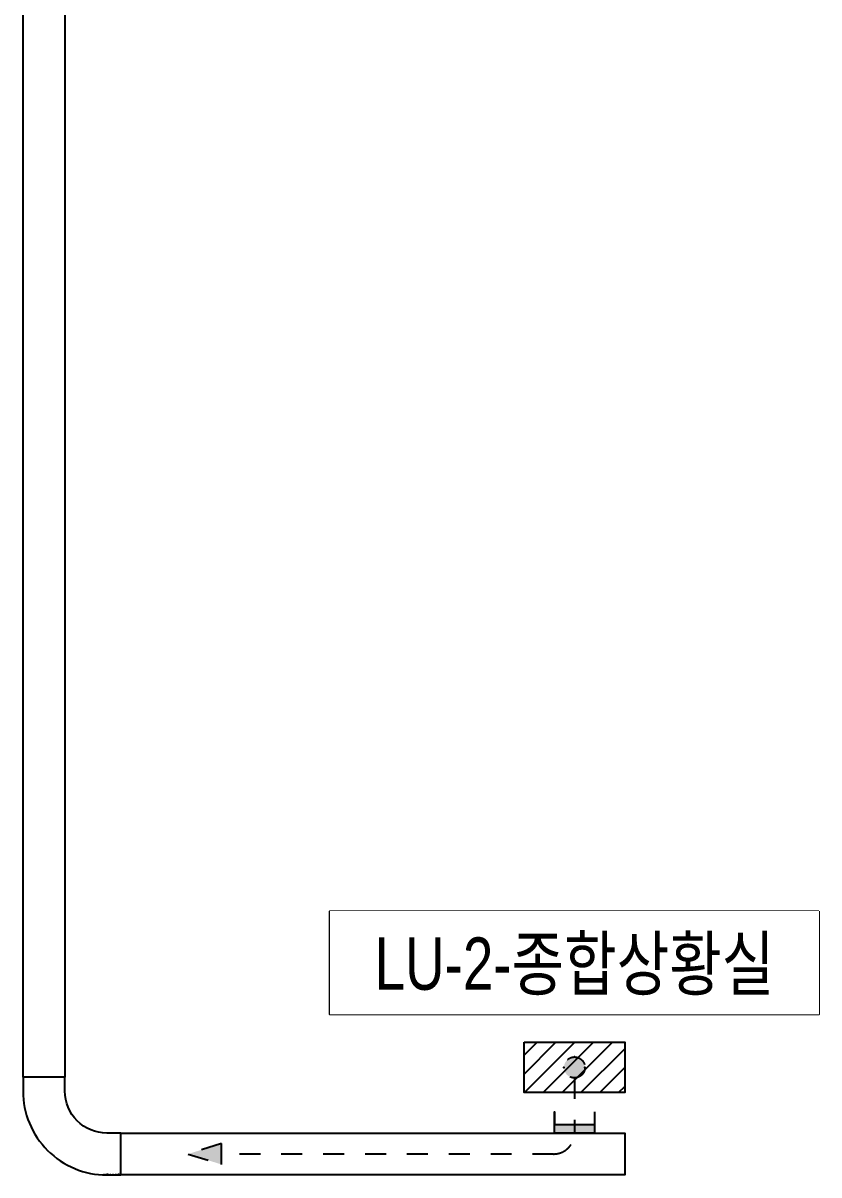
# Model space of a CAD drawing. Header units: millimetres. Extents: x -149088 to 500787, y -530175 to 1035835.
# Drawn here: x 126954 to 132656, y -87695 to -79445 of the extents above; entities that cross this region are included whole.
import ezdxf
from ezdxf.enums import TextEntityAlignment as Align

# ---------------------------------------------------------------- set-up
doc = ezdxf.new("R2010")
doc.units = ezdxf.units.MM
doc.header["$LTSCALE"] = 150
doc.linetypes.add('D1', pattern=[3, 1, -1, 1])
for name, color, linetype in [('------01 Distribution Panel', 3, 'Continuous'), ('------01 Distribution Panel_UPS_Emgency', 232, 'Continuous'), ('-----00 LV_CABLE', 2, 'Continuous'), ('-----26 Electrical Cable Tray_건물(UPS)', 100, 'Continuous')]:
    doc.layers.add(name, color=color, linetype=linetype)
doc.styles.add('ELEC', font='')
doc.styles.get('ELEC').set_extended_font_data('Dotum')

# ---------------------------------------------------------------- blocks, each defined once
blk = doc.blocks.new('A02')
h = blk.add_hatch()
h.set_pattern_fill('ANSI31', color=256, scale=25, style=0)
h.set_pattern_definition([(45, (-2000, -19200), (-56.1266, 56.1266), [])])
h.paths.add_polyline_path([(-300, 300), (-300, 0), (300, 0), (300, 300)])
blk.add_lwpolyline([(300, 0), (-300, 0), (-300, 300), (300, 300)], close=True)
blk = doc.blocks.new('*U27')
at = {"color": 0}
blk.add_lwpolyline([(0, 0), (-100, 0, -0.414214), (-400, 300), (-400, 400), (-700, 400), (-700, 300, 0.414214), (-100, -300), (0, -300)], format="xyb", close=True, dxfattribs=at)
at = {"color": 0, "style": 'ELEC'}
blk.add_text('W:300(ELBOW 90)', height=10, dxfattribs=at).set_placement((-5, -290), align=Align.MIDDLE_RIGHT)
blk = doc.blocks.new('O08')
blk.add_hatch(color=256).paths.add_polyline_path([(120, 51), (-120, 51), (-120, 0), (120, 0)])
blk.add_lwpolyline([(120, 127.5), (120, 0), (-120, 0), (-120, 127.5), (-120, 51), (120, 51)])
blk = doc.blocks.new('11')
at = {"linetype": 'D1'}
h = blk.add_hatch(color=256, dxfattribs=at)
edge = h.paths.add_edge_path()
edge.add_arc((0, 0), 75, 0, 360)
blk.add_circle((0, 0), 75, dxfattribs=at)
for p in [(-75, 0), (0, 75), (75, 0), (0, -75)]:
    blk.add_point(p, dxfattribs=at)
blk = doc.blocks.new('22')
at = {"linetype": 'D1'}
h = blk.add_hatch(color=0, dxfattribs=at)
h.dxf.hatch_style = 1
h.paths.add_polyline_path([(0, 0), (-240.6, 75), (-240.6, -75)])
at = {"color": 0, "linetype": 'D1'}
blk.add_lwpolyline([(-240.6, -75), (0, 0), (-240.6, 75)], close=True, dxfattribs=at)

msp = doc.modelspace()

# ---------------------------------------------------------------- linework, layer by layer
at = {"layer": '------01 Distribution Panel', "color": 1}
msp.add_lwpolyline([(132655.6, -85805), (132655.6, -86545), (129152.5, -86545), (129152.5, -85805)], close=True, dxfattribs=at)
at = {"layer": '-----00 LV_CABLE', "linetype": 'D1'}
msp.add_lwpolyline([(130904, -87000), (130904, -87395, -0.414214), (130754, -87545), (128376.5, -87545)], format="xyb", dxfattribs=at)
at = {"layer": '-----26 Electrical Cable Tray_건물(UPS)', "elevation": 0}
for points in [[(126953.6, -71895), (127253.6, -71895), (127253.6, -86995), (126953.6, -86995)], [(127653.6, -87695), (127653.6, -87395), (131264, -87395), (131264, -87695)]]:
    msp.add_lwpolyline(points, close=True, dxfattribs=at)

# ---------------------------------------------------------------- block references
at = {"layer": '------01 Distribution Panel_UPS_Emgency', "xscale": 1.2, "yscale": 1.2, "zscale": 1.2, "rotation": 180}
msp.add_blockref('A02', (130904, -86745), dxfattribs=at)
at = {"layer": '-----00 LV_CABLE', "linetype": 'D1'}
msp.add_blockref('11', (130904, -86925), dxfattribs=at)
at = {"layer": '-----00 LV_CABLE', "linetype": 'D1', "xscale": 1.2, "yscale": 1.2, "zscale": 1.2}
msp.add_blockref('O08', (130904, -87395), dxfattribs=at)
at = {"layer": '-----00 LV_CABLE', "linetype": 'D1', "rotation": 180}
msp.add_blockref('22', (128135.9, -87545), dxfattribs=at)
at = {"layer": '-----26 Electrical Cable Tray_건물(UPS)'}
msp.add_blockref('*U27', (127653.6, -87395), dxfattribs=at)

# ---------------------------------------------------------------- next in the draw order: wipeouts: each hides what was drawn before it
at = {"color": 1}
msp.add_wipeout([(129152.5, -85805), (132655.6, -85805), (132655.6, -86545), (129152.5, -86545)], dxfattribs=at).dxf.layer = '------01 Distribution Panel'

# ---------------------------------------------------------------- next in the draw order: linework, layer by layer
at = {"layer": '------01 Distribution Panel', "color": 1}
msp.add_lwpolyline([(132655.6, -85805), (132655.6, -86545), (129152.5, -86545), (129152.5, -85805)], close=True, dxfattribs=at)

# ---------------------------------------------------------------- next in the draw order: wipeouts: each hides what was drawn before it
at = {"color": 1}
msp.add_wipeout([(129152.5, -85805), (132655.6, -85805), (132655.6, -86545), (129152.5, -86545)], dxfattribs=at).dxf.layer = '------01 Distribution Panel_UPS_Emgency'

# ---------------------------------------------------------------- next in the draw order: texts
at = {"layer": '------01 Distribution Panel_UPS_Emgency', "style": 'ELEC', "width": 0.8}
msp.add_text('LU-2-종합상황실', height=375, dxfattribs=at).set_placement((130904, -86175), align=Align.MIDDLE)

doc.saveas('drawing.dxf')
